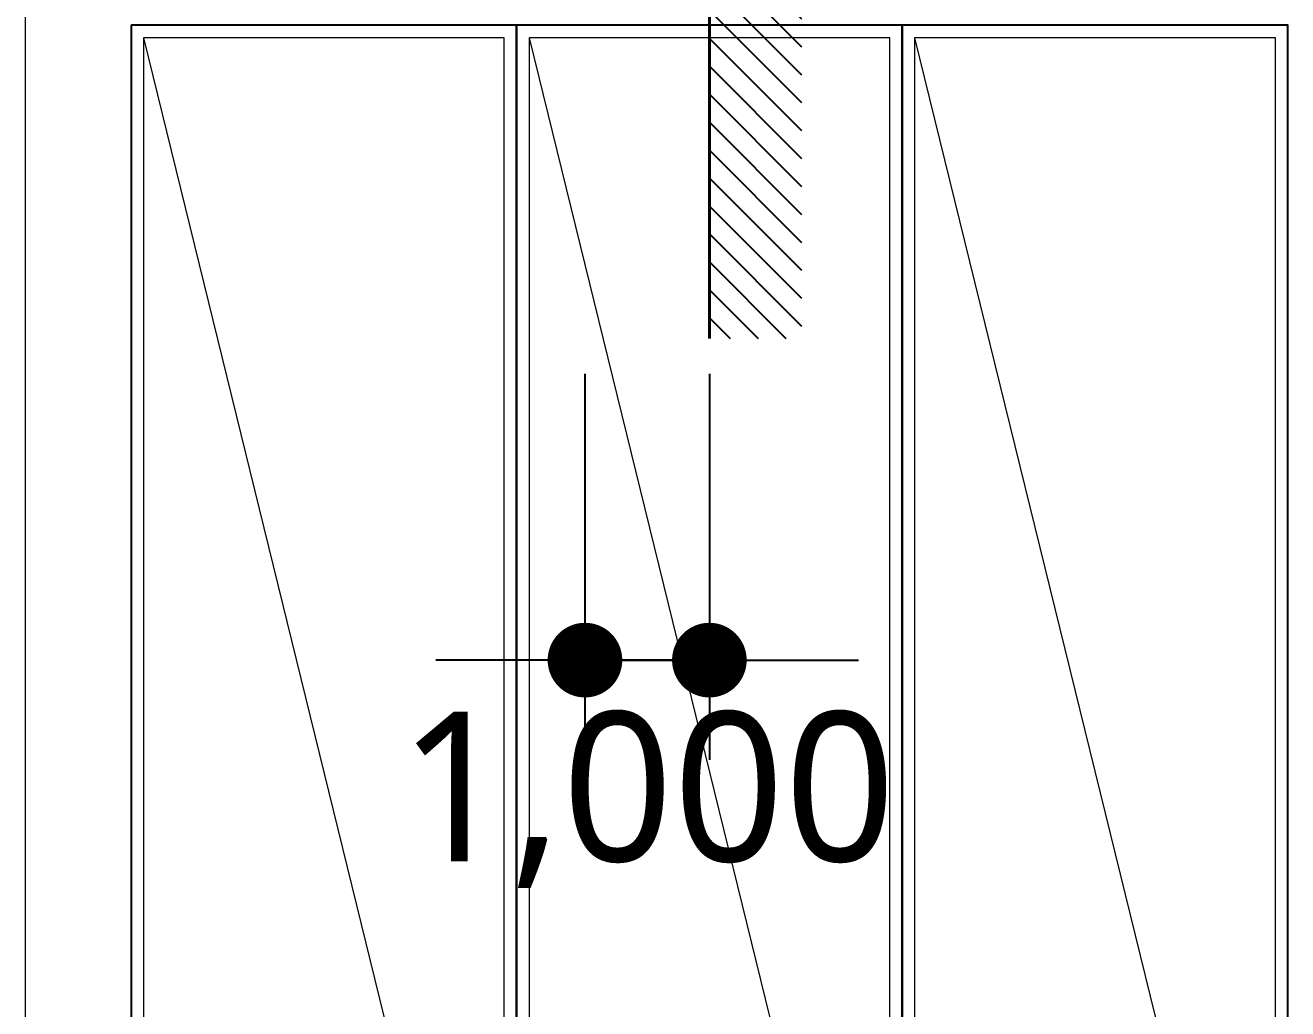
# Model space of a CAD drawing. Header units: millimetres. Extents: x 4739419 to 5837985, y 2291271 to 3446271.
# Drawn here: x 4921112 to 4931262, y 2446839 to 2454741 of the extents above; entities that cross this region are included whole.
import ezdxf

# ---------------------------------------------------------------- set-up
doc = ezdxf.new("R2010")
doc.units = ezdxf.units.MM
doc.layers.get('0').update_dxf_attribs({"color": 255})
for name, color, linetype, lineweight in [('A-DIMS', 9, 'Continuous', 25), ('XR-평면도$0$A-CNTL', 9, 'Continuous', 15), ('XR-평면도$0$A-CONC-LIN1', 9, 'Continuous', 40), ('XR-평면도$0$A-ELEV-LIN3', 9, 'Continuous', 18)]:
    doc.layers.add(name, color=color, linetype=linetype, lineweight=lineweight)
doc.layers.add('XR-평면도$0$A-ELEV-PATT', color=9, linetype='Continuous')
doc.layers.add('XR-평면도$0$Parking_화물', color=9, linetype='Continuous')
doc.styles.add('맑은고딕', font='malgun.ttf')

# ---------------------------------------------------------------- blocks, each defined once
blk = doc.blocks.new('XR-평면도$0$중심선(210216)')
at = {"layer": 'XR-평면도$0$A-CNTL', "ltscale": 300}
blk.add_lwpolyline([(55000, 206000), (55000, -10000)], dxfattribs=at)
blk = doc.blocks.new('XR-평면도$0$높이')
at = {"layer": 'XR-평면도$0$A-ELEV-PATT'}
h = blk.add_hatch(dxfattribs=at)
h.set_pattern_fill('ANSI31', color=256, scale=50, angle=360, style=0)
h.set_pattern_definition([(45, (-513324.6, -319950.65), (-112.2532, 112.2532), [])])
h.paths.add_polyline_path([(2667, 1000), (0, 1000), (0, 0), (-2667, 0), (-2667, -741), (2656, -741), (2656, 1000)])
at = {"layer": 'XR-평면도$0$A-CONC-LIN1'}
blk.add_lwpolyline([(2667, 1000), (0, 1000), (0, 0), (-2667, 0)], dxfattribs=at)
blk = doc.blocks.new('XR-평면도$0$주차구획_1')
at = {"layer": 'XR-평면도$0$A-ELEV-LIN3'}
blk.add_line((-5900, 1450), (5900, -1450), dxfattribs=at)
blk.add_lwpolyline([(-5900, 1450), (5900, 1450), (5900, -1450), (-5900, -1450)], close=True, dxfattribs=at)
at = {"layer": 'XR-평면도$0$Parking_화물'}
blk.add_lwpolyline([(-6000, 1550), (6000, 1550), (6000, -1550), (-6000, -1550)], close=True, dxfattribs=at)
blk = doc.blocks.new('XR-평면도$0$화물주차구획_1F(210411)')
at = {"xscale": -1}
for p in [(12150544, 817313), (12150544, 814213), (12150544, 811113)]:
    blk.add_blockref('XR-평면도$0$주차구획_1', p, dxfattribs=at)
blk = doc.blocks.new('_CIDOT')
at = {"color": 0, "linetype": 'ByBlock'}
blk.add_line((2, 0), (-1, 0), dxfattribs=at)
at = {"color": 0, "linetype": 'ByBlock', "const_width": 0.5}
blk.add_lwpolyline([(-0.25, 0, 1), (0.25, 0, 1)], format="xyb", close=True, dxfattribs=at)

msp = doc.modelspace()

# ---------------------------------------------------------------- linework, layer by layer
at = {"layer": 'A-DIMS'}
for p, q in [((4925611.8, 2451940.1), (4925611.8, 2448840.3)), ((4926611.8, 2451940.1), (4926611.8, 2448840.3)), ((4925011.8, 2449640.3), (4924411.8, 2449640.3)), ((4926611.8, 2449640.3), (4925611.8, 2449640.3)), ((4927211.8, 2449640.3), (4927811.8, 2449640.3))]:
    msp.add_line(p, q, dxfattribs=at)

# ---------------------------------------------------------------- block references
at = {"rotation": 90}
msp.add_blockref('XR-평면도$0$높이', (4926611.8, 2454891.2), dxfattribs=at)
msp.add_blockref('XR-평면도$0$높이', (4926611.8, 2454891.2), dxfattribs=at)
msp.add_blockref('XR-평면도$0$높이', (4926611.8, 2454891.2), dxfattribs=at)
at = {"color": 2, "rotation": 90}
msp.add_blockref('XR-평면도$0$화물주차구획_1F(210411)', (5740825.2, -9701802.7), dxfattribs=at)
msp.add_blockref('XR-평면도$0$화물주차구획_1F(210411)', (5740825.2, -9701802.7), dxfattribs=at)
msp.add_blockref('XR-평면도$0$화물주차구획_1F(210411)', (5740825.2, -9701802.7), dxfattribs=at)
at = {"layer": 'A-DIMS', "xscale": 600, "yscale": 600, "zscale": 600}
msp.add_blockref('_CIDOT', (4925611.8, 2449640.3), dxfattribs=at)
at = {"layer": 'A-DIMS', "xscale": 600, "yscale": 600, "zscale": 600, "rotation": 180}
msp.add_blockref('_CIDOT', (4926611.8, 2449640.3), dxfattribs=at)
at = {"layer": 'XR-평면도$0$A-CNTL'}
msp.add_blockref('XR-평면도$0$중심선(210216)', (4866111.8, 2336391.2), dxfattribs=at)

# ---------------------------------------------------------------- texts
at = {"layer": 'A-DIMS', "color": 0, "insert": (4926111.8, 2448516.4), "char_height": 1200, "attachment_point": 5, "style": '맑은고딕'}
msp.add_mtext('\\A1;1,000', dxfattribs=at)

doc.saveas('drawing.dxf')
